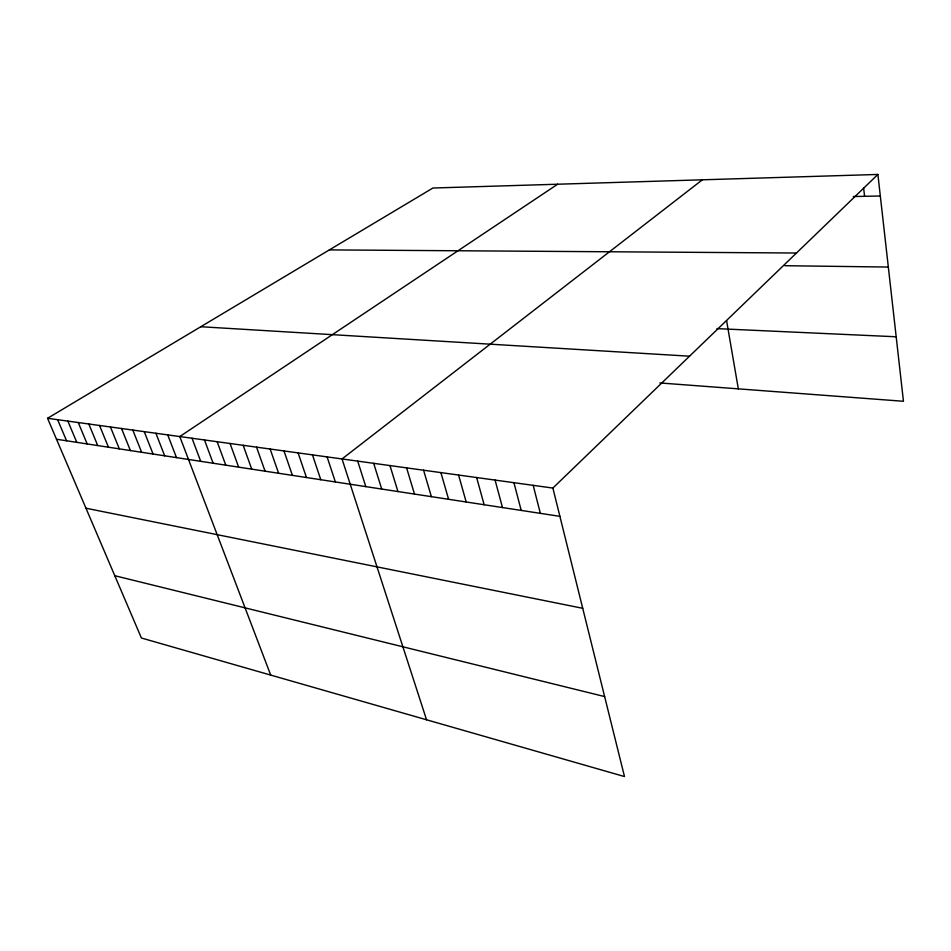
<?xml version="1.0" encoding="UTF-8"?>
<svg xmlns="http://www.w3.org/2000/svg" width="951" height="951" viewBox="0 0 951 951"><rect width="100%" height="100%" fill="white"/><g stroke="black" fill="none" stroke-linecap="round" stroke-linejoin="round"><path stroke-width="1.43" d="M552.876 488.065L624.486 776.551L141.402 638.002L47.55 418.297L552.876 488.065L877.892 174.449L903.45 401.274L659.875 382.956M702.361 179.81L342.027 458.953L426.547 719.776M557.643 184.221L179.775 436.557L270.702 675.079M47.55 418.297L432.919 188.025L877.892 174.449M853.32 196.536L880.317 195.989M329.367 249.899L796.462 253.025M784.92 265.709L888.329 267.053M716.983 328.63L896.187 336.773M200.804 326.728L689.546 356.197M56.501 439.243L559.889 516.345M85.959 508.226L582.725 608.307M114.798 575.712L604.634 696.572M57.631 419.688L66.57 440.788M67.866 421.103L76.793 442.358M78.255 422.541L87.171 443.939M88.812 423.991L97.715 445.555M99.546 425.477L108.438 447.196M110.447 426.987L119.327 448.872M121.538 428.509L130.382 450.56M132.795 430.066L141.628 452.284M144.243 431.647L153.063 454.031M155.893 433.252L164.678 455.814M167.733 434.892L176.494 457.621M192.019 438.245L200.72 461.33M204.477 439.968L213.143 463.244M217.149 441.716L225.791 465.17M230.047 443.499L238.653 467.143M243.171 445.306L251.73 469.152M256.544 447.148L265.056 471.185M270.143 449.027L278.607 473.265M283.992 450.94L292.421 475.381M298.103 452.89L306.472 477.533M312.475 454.875L320.784 479.732M327.108 456.896L335.37 481.955M357.695 461.116L365.814 486.627M373.672 463.327L381.72 489.064M389.969 465.574L397.946 491.548M406.6 467.868L414.493 494.08M423.575 470.21L431.374 496.66M440.895 472.611L448.61 499.299M458.584 475.048L466.192 501.997M476.641 477.545L484.142 504.743M495.091 480.089L502.485 507.561M513.932 482.692L521.207 510.425M533.19 485.355L540.346 513.362M726.6 320.713L738.321 388.852M863.579 187.763L864.59 196.31"/></g></svg>
